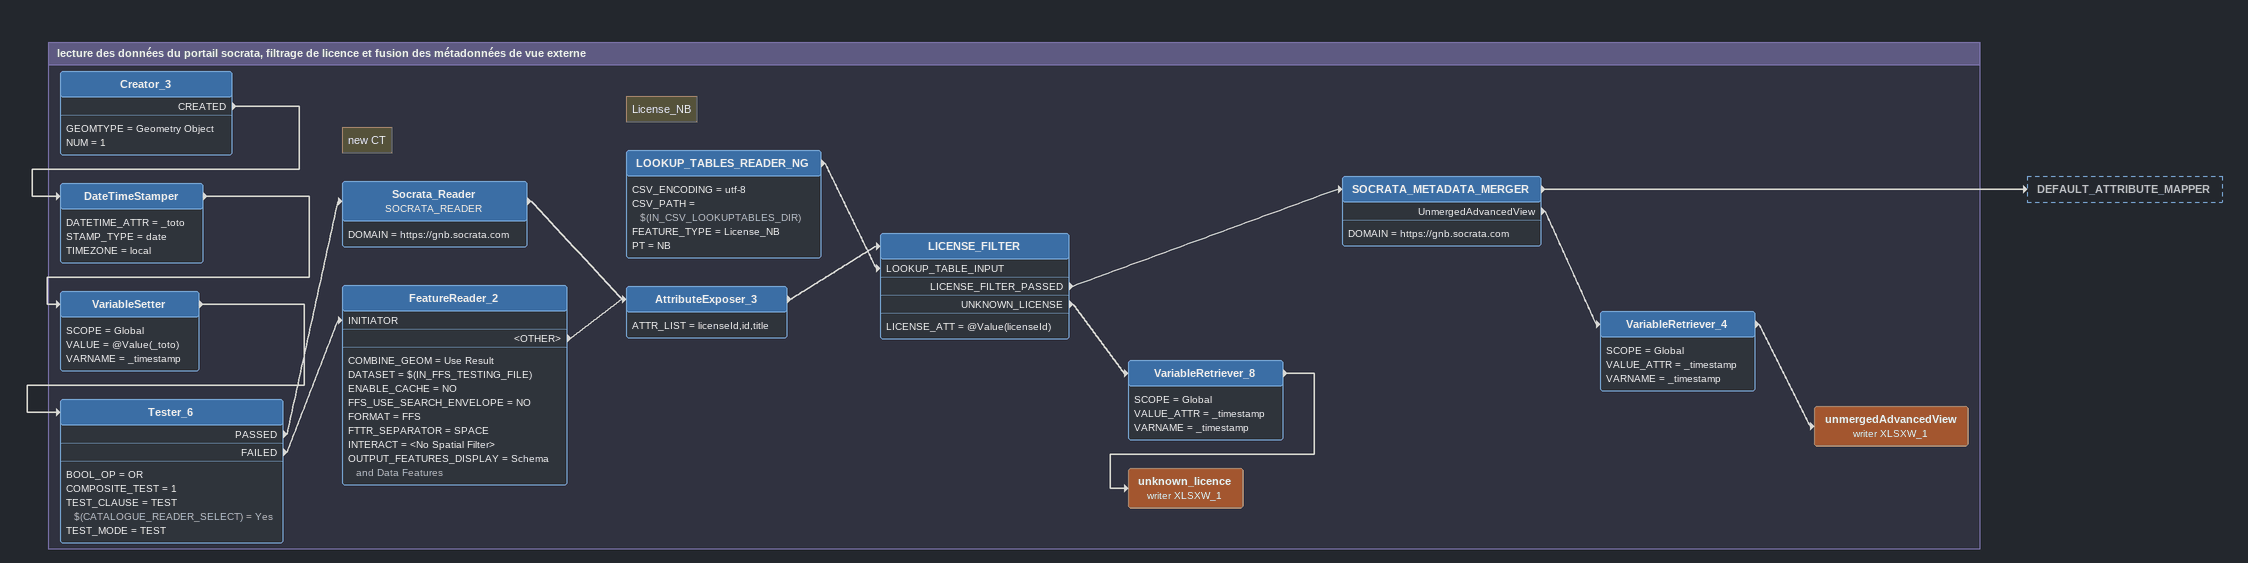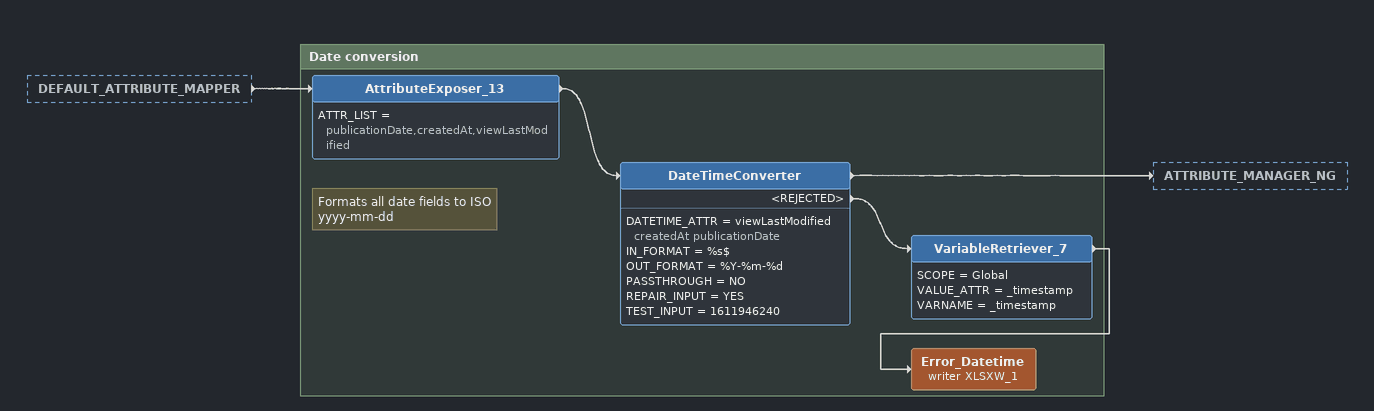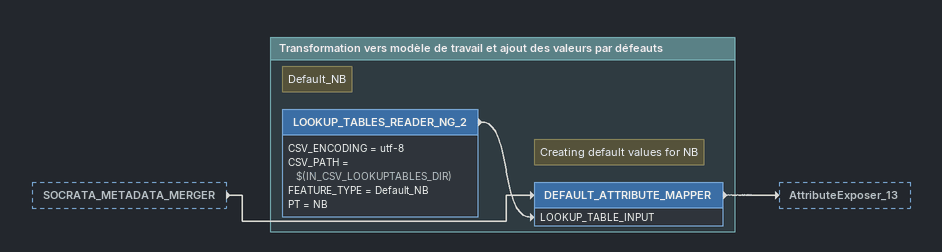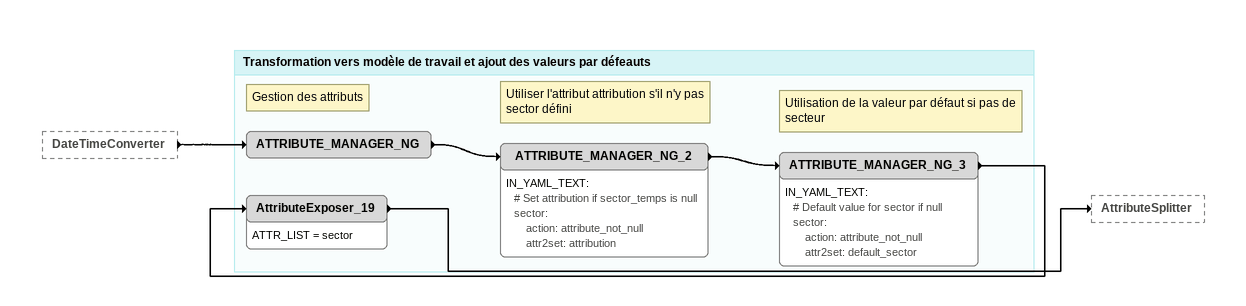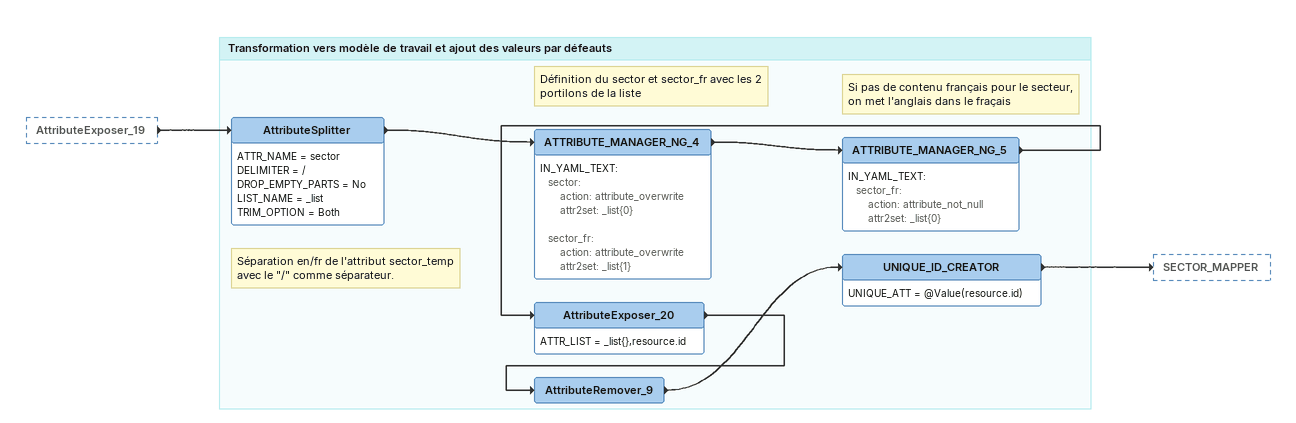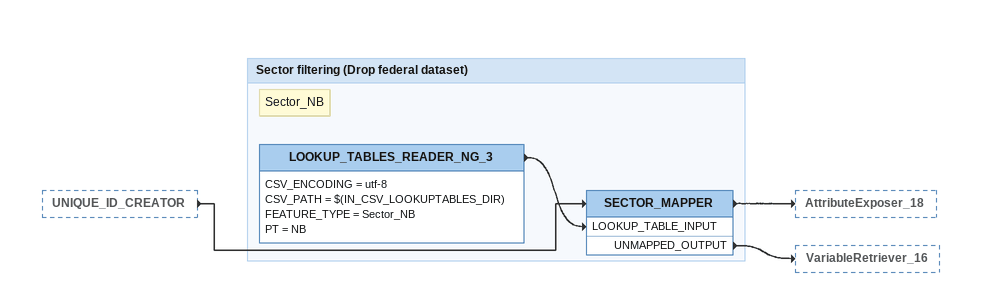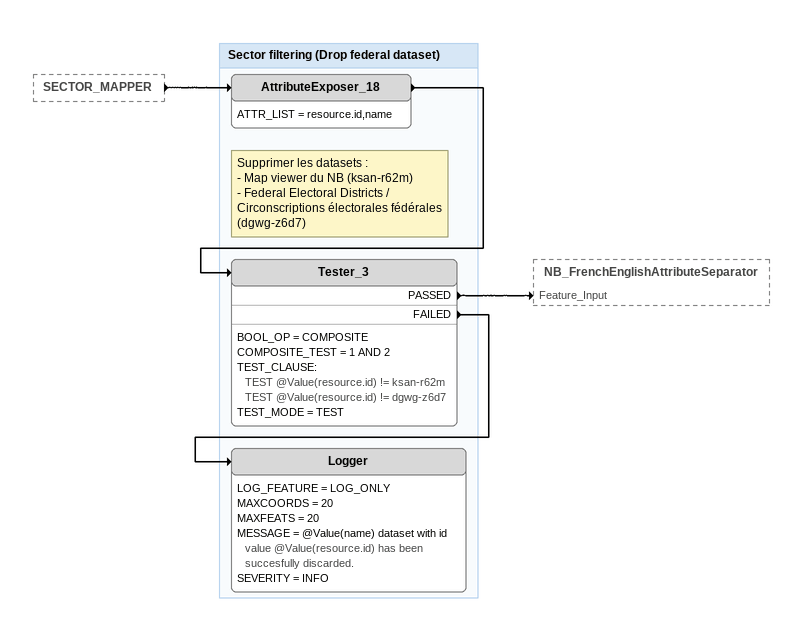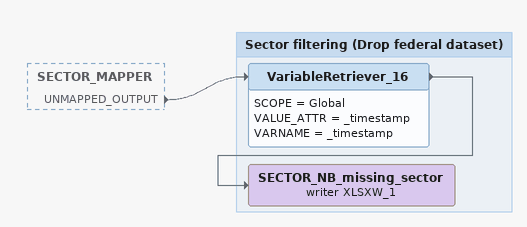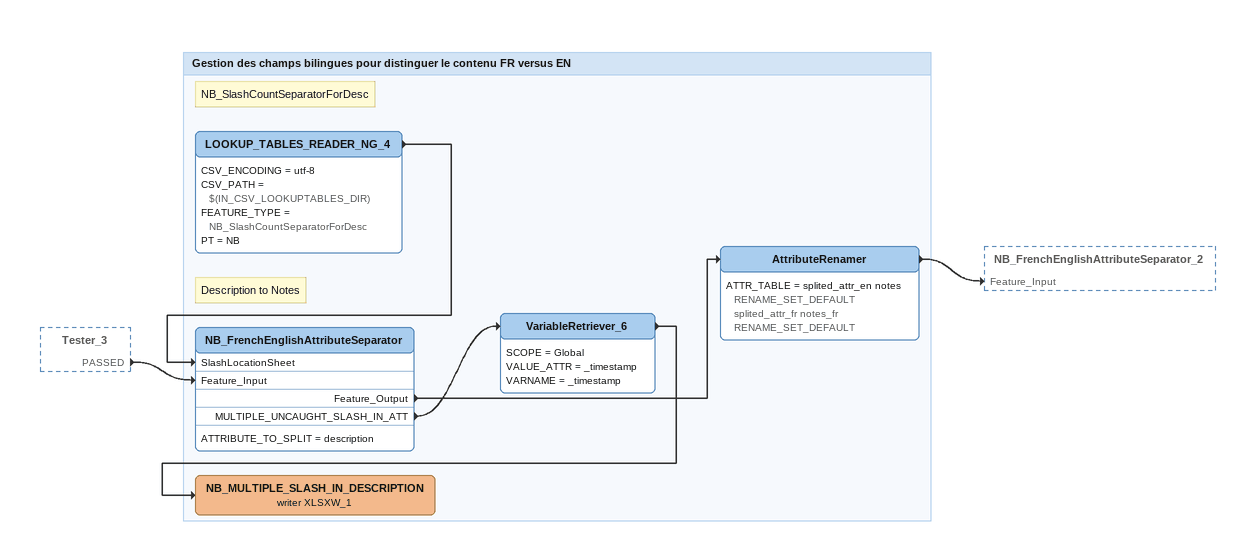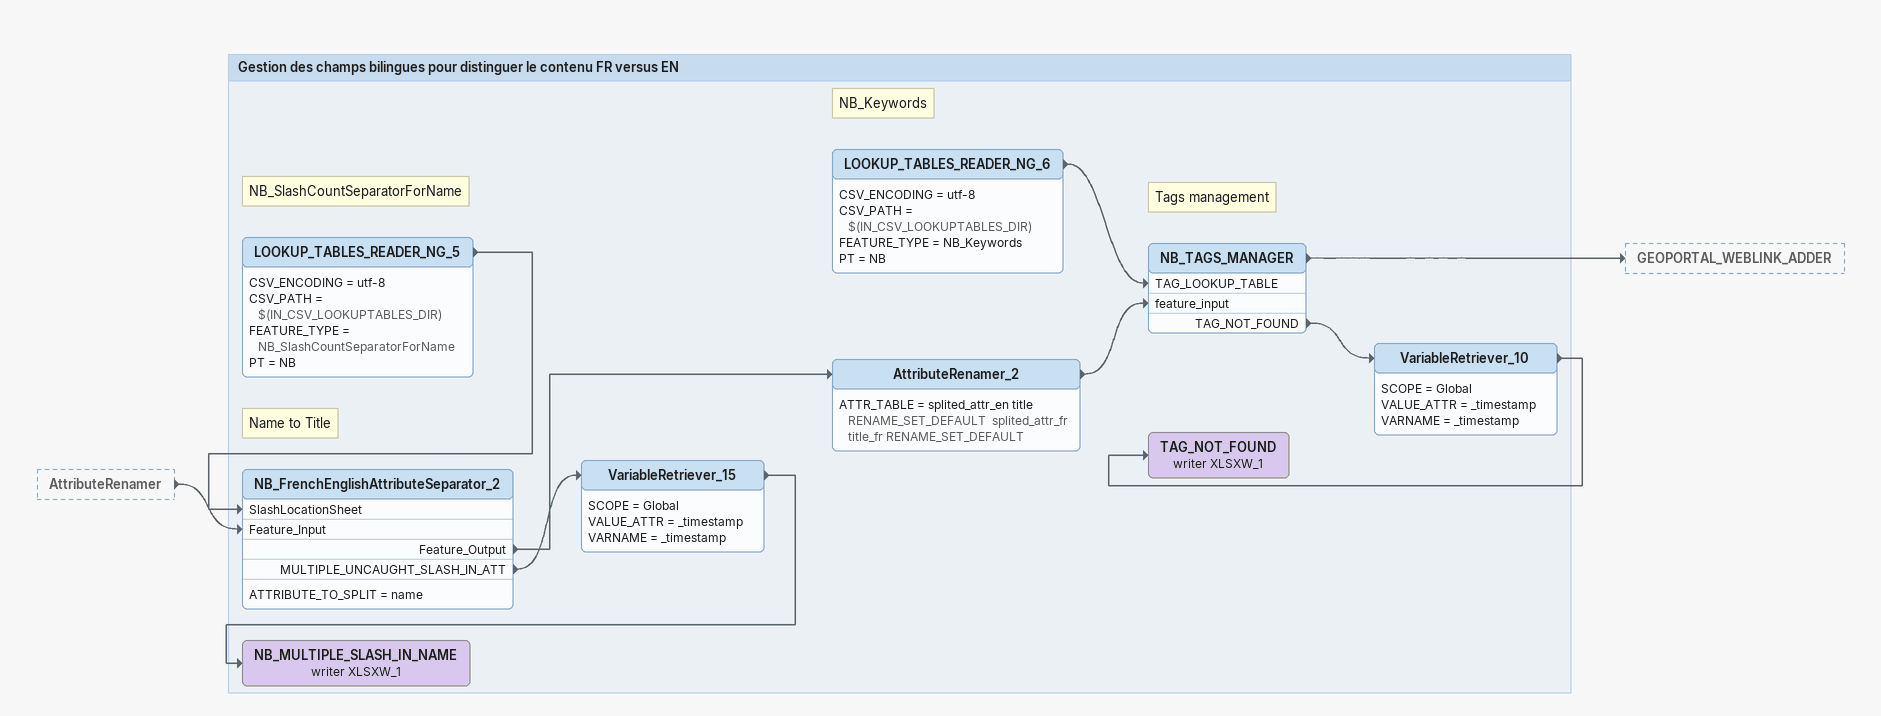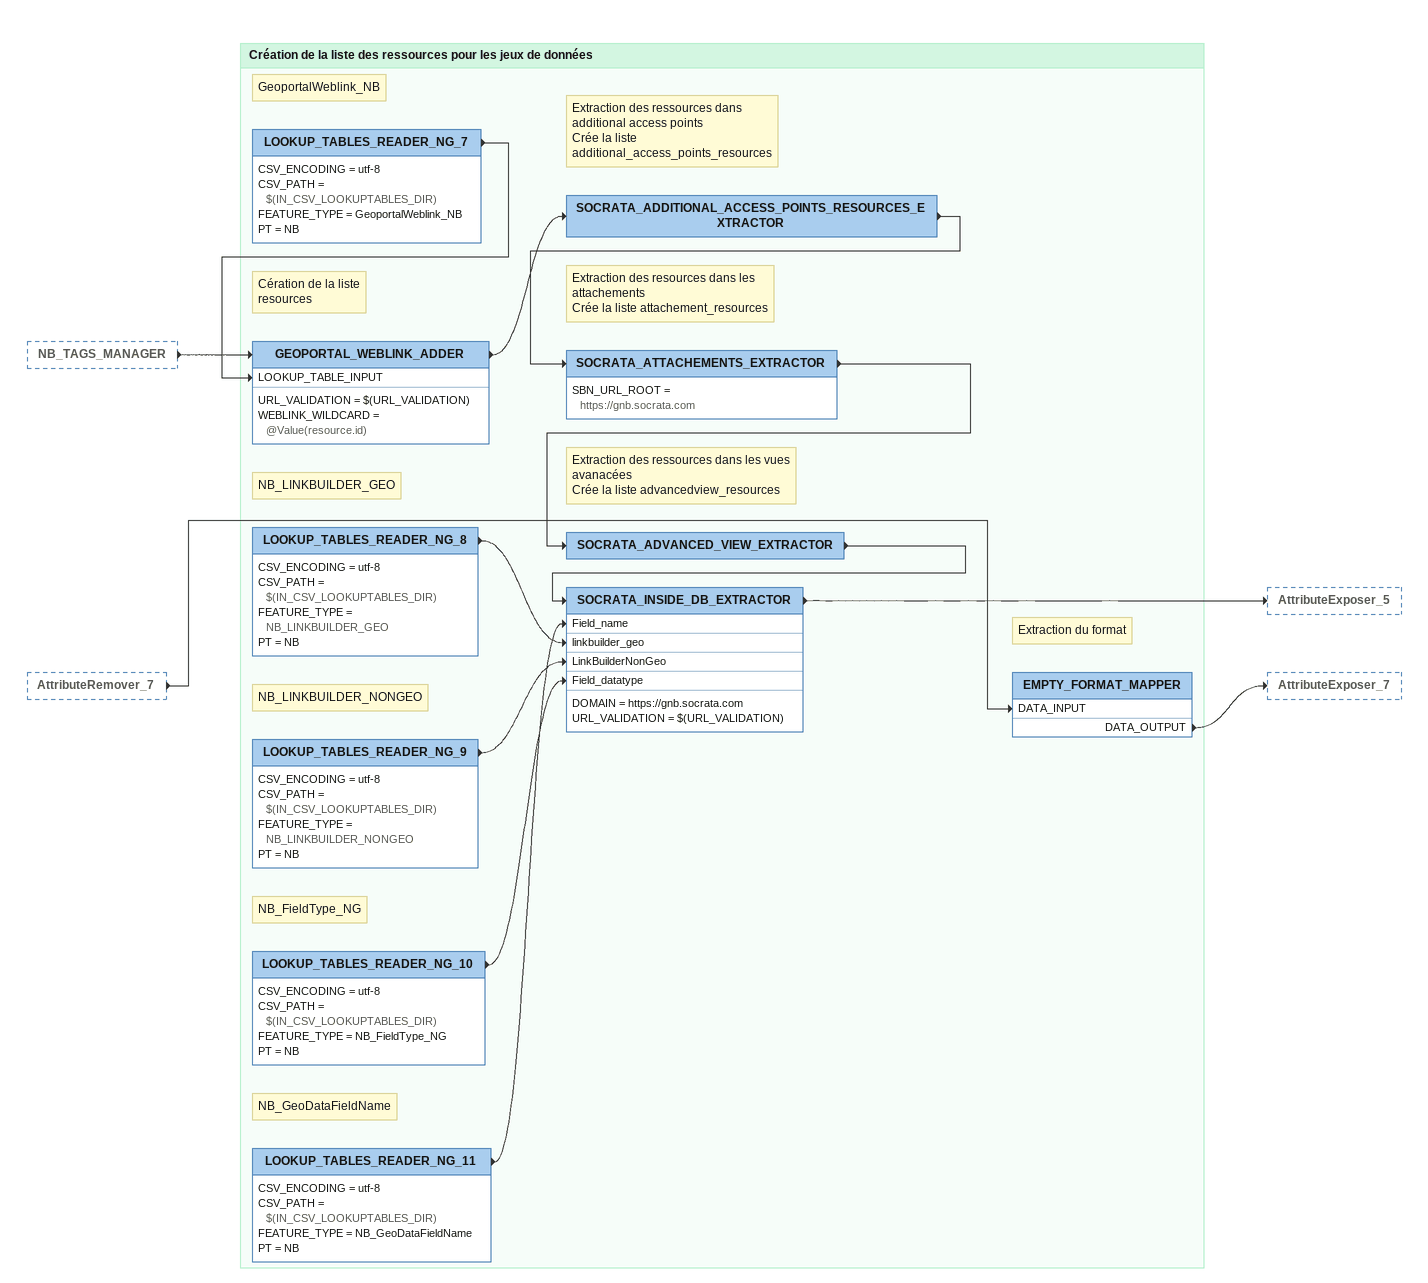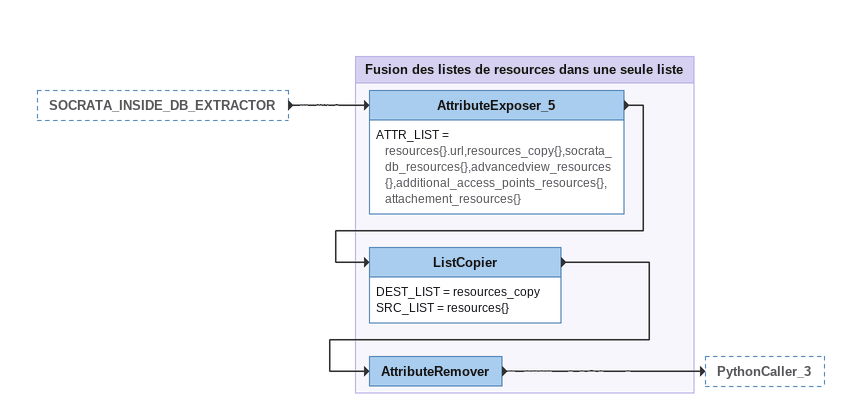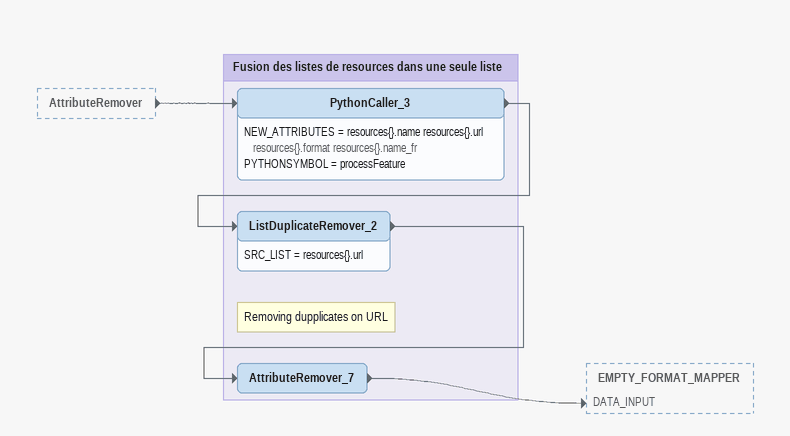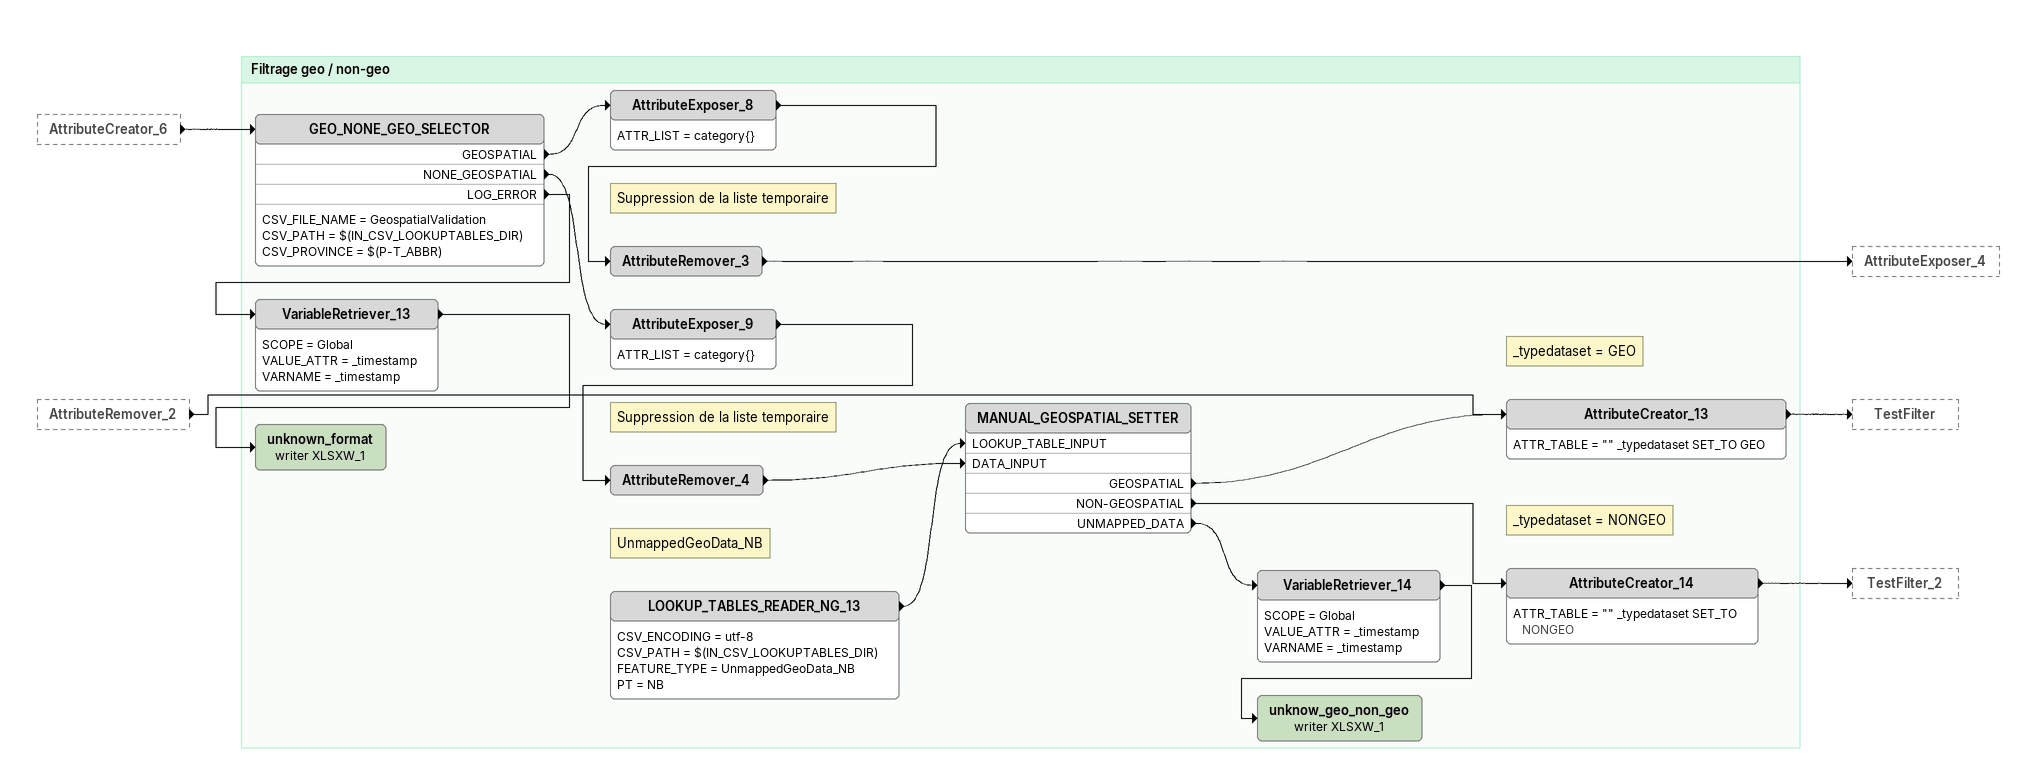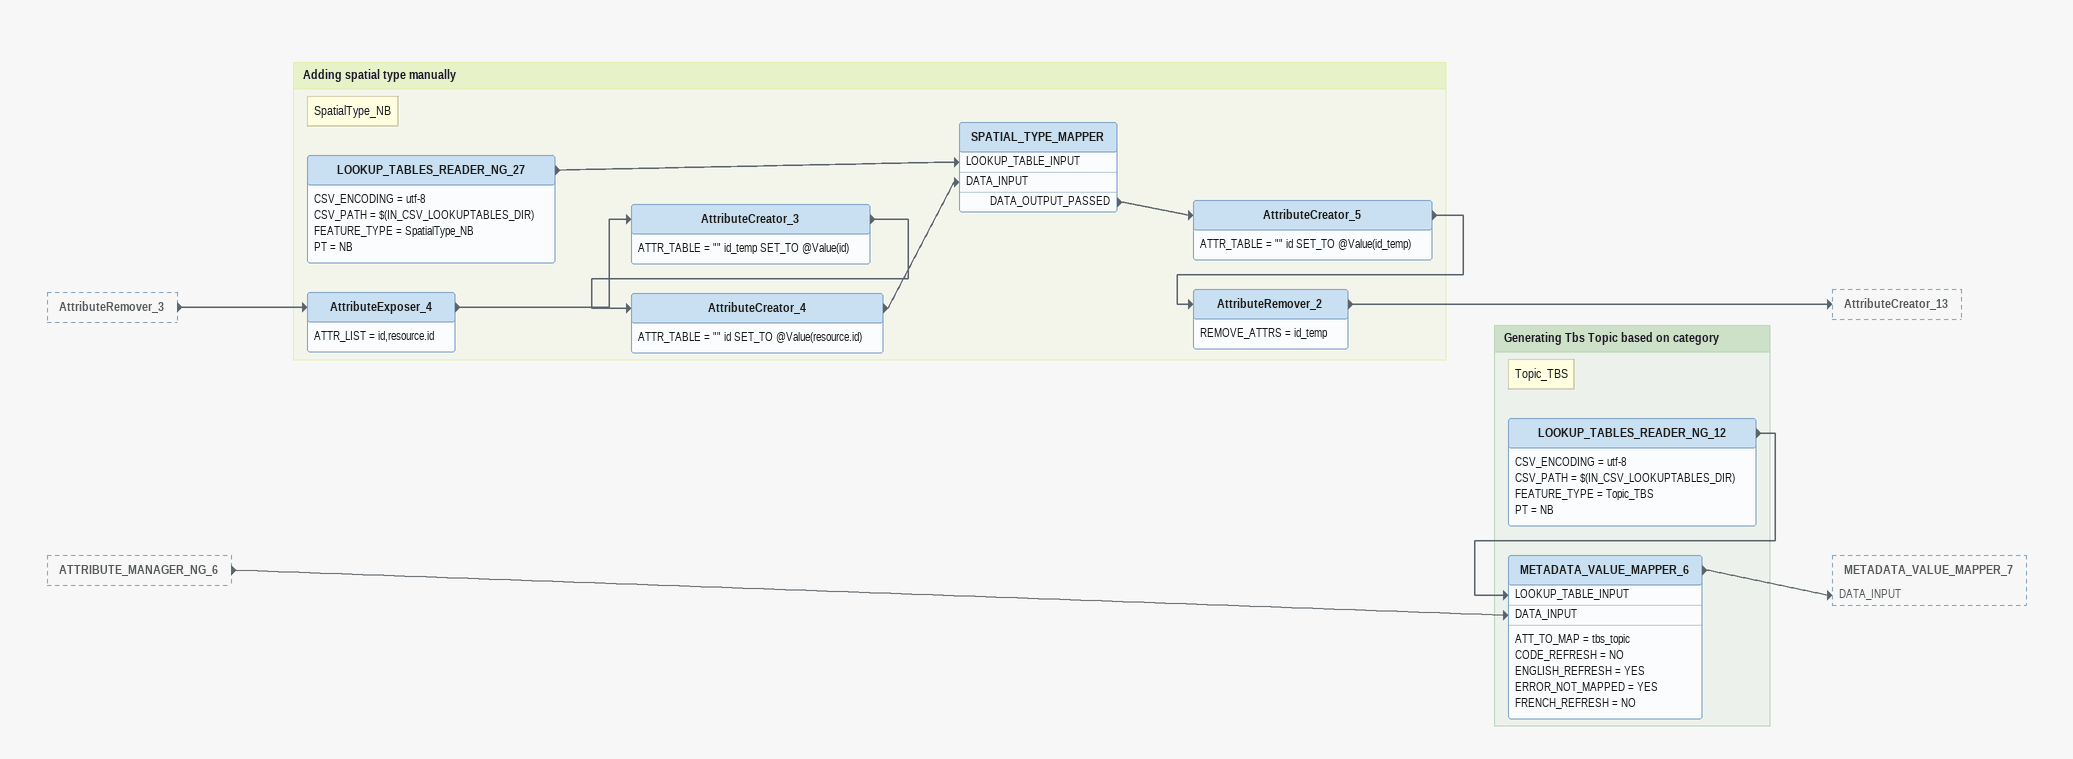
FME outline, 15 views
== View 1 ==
Bookmark: lecture des données du portail socrata, filtrage de licence et fusion des métadonnées de vue externe
Creator_3
    GEOMTYPE = Geometry Object
    NUM = 1
    CREATED -> DateTimeStamper
DateTimeStamper
    DATETIME_ATTR = _toto
    STAMP_TYPE = date
    TIMEZONE = local
    -> VariableSetter
VariableSetter
    SCOPE = Global
    VALUE = @Value(_toto)
    VARNAME = _timestamp
    -> Tester_6
Tester_6
    BOOL_OP = OR
    COMPOSITE_TEST = 1
    TEST_CLAUSE = TEST $(CATALOGUE_READER_SELECT) = Yes
    TEST_MODE = TEST
    PASSED -> Socrata_Reader
    FAILED -> FeatureReader_2 [INITIATOR]
Note: new CT
Socrata_Reader: SOCRATA_READER
    DOMAIN = https://gnb.socrata.com
    -> AttributeExposer_3
FeatureReader_2
    COMBINE_GEOM = Use Result
    DATASET = $(IN_FFS_TESTING_FILE)
    ENABLE_CACHE = NO
    FFS_USE_SEARCH_ENVELOPE = NO
    FORMAT = FFS
    FTTR_SEPARATOR = SPACE
    INTERACT = <No Spatial Filter>
    OUTPUT_FEATURES_DISPLAY = Schema and Data Features
    <OTHER> -> AttributeExposer_3
AttributeExposer_3
    ATTR_LIST = licenseId,id,title
    -> LICENSE_FILTER
Note: License_NB
LOOKUP_TABLES_READER_NG
    CSV_ENCODING = utf-8
    CSV_PATH = $(IN_CSV_LOOKUPTABLES_DIR)
    FEATURE_TYPE = License_NB
    PT = NB
    -> LICENSE_FILTER [LOOKUP_TABLE_INPUT]
LICENSE_FILTER
    LICENSE_ATT = @Value(licenseId)
    LICENSE_FILTER_PASSED -> SOCRATA_METADATA_MERGER
    UNKNOWN_LICENSE -> VariableRetriever_8
SOCRATA_METADATA_MERGER
    DOMAIN = https://gnb.socrata.com
    -> DEFAULT_ATTRIBUTE_MAPPER
    UnmergedAdvancedView -> VariableRetriever_4
VariableRetriever_4
    SCOPE = Global
    VALUE_ATTR = _timestamp
    VARNAME = _timestamp
    -> unmergedAdvancedView (writer XLSXW_1)
unmergedAdvancedView (writer XLSXW_1)
VariableRetriever_8
    SCOPE = Global
    VALUE_ATTR = _timestamp
    VARNAME = _timestamp
    -> unknown_licence (writer XLSXW_1)
unknown_licence (writer XLSXW_1)

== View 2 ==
DEFAULT_ATTRIBUTE_MAPPER [outside]
    -> AttributeExposer_13

Bookmark: Date conversion
AttributeExposer_13
    ATTR_LIST = publicationDate,createdAt,viewLastModified
    -> DateTimeConverter
Note: Formats all date fields to ISO yyyy-mm-dd
DateTimeConverter
    DATETIME_ATTR = viewLastModified createdAt publicationDate
    IN_FORMAT = %s$
    OUT_FORMAT = %Y-%m-%d
    PASSTHROUGH = NO
    REPAIR_INPUT = YES
    TEST_INPUT = 1611946240
    -> ATTRIBUTE_MANAGER_NG
    <REJECTED> -> VariableRetriever_7
VariableRetriever_7
    SCOPE = Global
    VALUE_ATTR = _timestamp
    VARNAME = _timestamp
    -> Error_Datetime (writer XLSXW_1)
Error_Datetime (writer XLSXW_1)

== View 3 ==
SOCRATA_METADATA_MERGER [outside]
    -> DEFAULT_ATTRIBUTE_MAPPER

Bookmark: Transformation vers modèle de travail et ajout des valeurs par défeauts
Note: Default_NB
LOOKUP_TABLES_READER_NG_2
    CSV_ENCODING = utf-8
    CSV_PATH = $(IN_CSV_LOOKUPTABLES_DIR)
    FEATURE_TYPE = Default_NB
    PT = NB
    -> DEFAULT_ATTRIBUTE_MAPPER [LOOKUP_TABLE_INPUT]
Note: Creating default values for NB
DEFAULT_ATTRIBUTE_MAPPER
    -> AttributeExposer_13

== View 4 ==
DateTimeConverter [outside]
    -> ATTRIBUTE_MANAGER_NG

Bookmark: Transformation vers modèle de travail et ajout des valeurs par défeauts
Note: Gestion des attributs
ATTRIBUTE_MANAGER_NG
    -> ATTRIBUTE_MANAGER_NG_2
Note: Utiliser l'attribut attribution s'il n'y pas sector défini
ATTRIBUTE_MANAGER_NG_2
    IN_YAML_TEXT:
      # Set attribution if sector_temps is null
      sector:
          action: attribute_not_null
          attr2set: attribution
    -> ATTRIBUTE_MANAGER_NG_3
Note: Utilisation de la valeur par défaut si pas de secteur
ATTRIBUTE_MANAGER_NG_3
    IN_YAML_TEXT:
      # Default value for sector if null
      sector:
          action: attribute_not_null
          attr2set: default_sector
    -> AttributeExposer_19
AttributeExposer_19
    ATTR_LIST = sector
    -> AttributeSplitter

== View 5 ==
AttributeExposer_19 [outside]
    -> AttributeSplitter

Bookmark: Transformation vers modèle de travail et ajout des valeurs par défeauts
Note: Séparation en/fr de l'attribut sector_temp avec le "/" comme séparateur.
AttributeSplitter
    ATTR_NAME = sector
    DELIMITER = /
    DROP_EMPTY_PARTS = No
    LIST_NAME = _list
    TRIM_OPTION = Both
    -> ATTRIBUTE_MANAGER_NG_4
Note: Définition du sector et sector_fr avec les 2 portilons de la liste
ATTRIBUTE_MANAGER_NG_4
    IN_YAML_TEXT:
      sector:
          action: attribute_overwrite
          attr2set: _list{0}

      sector_fr:
          action: attribute_overwrite
          attr2set: _list{1}
    -> ATTRIBUTE_MANAGER_NG_5
Note: Si pas de contenu français pour le secteur, on met l'anglais dans le fraçais
ATTRIBUTE_MANAGER_NG_5
    IN_YAML_TEXT:
      sector_fr:
          action: attribute_not_null
          attr2set: _list{0}
    -> AttributeExposer_20
AttributeExposer_20
    ATTR_LIST = _list{},resource.id
    -> AttributeRemover_9
AttributeRemover_9
    -> UNIQUE_ID_CREATOR
UNIQUE_ID_CREATOR
    UNIQUE_ATT = @Value(resource.id)
    -> SECTOR_MAPPER

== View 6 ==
UNIQUE_ID_CREATOR [outside]
    -> SECTOR_MAPPER

Bookmark: Sector filtering (Drop federal dataset)
Note: Sector_NB
LOOKUP_TABLES_READER_NG_3
    CSV_ENCODING = utf-8
    CSV_PATH = $(IN_CSV_LOOKUPTABLES_DIR)
    FEATURE_TYPE = Sector_NB
    PT = NB
    -> SECTOR_MAPPER [LOOKUP_TABLE_INPUT]
SECTOR_MAPPER
    -> AttributeExposer_18
    UNMAPPED_OUTPUT -> VariableRetriever_16

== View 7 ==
SECTOR_MAPPER [outside]
    -> AttributeExposer_18

Bookmark: Sector filtering (Drop federal dataset)
AttributeExposer_18
    ATTR_LIST = resource.id,name
    -> Tester_3
Note: Supprimer les datasets : / - Map viewer du NB (ksan-r62m) / - Federal Electoral Districts / Circonscriptions électorales fédérales (dgwg-z6d7)
Tester_3
    BOOL_OP = COMPOSITE
    COMPOSITE_TEST = 1 AND 2
    TEST_CLAUSE:
      TEST @Value(resource.id) != ksan-r62m
      TEST @Value(resource.id) != dgwg-z6d7
    TEST_MODE = TEST
    PASSED -> NB_FrenchEnglishAttributeSeparator [Feature_Input]
    FAILED -> Logger
Logger
    LOG_FEATURE = LOG_ONLY
    MAXCOORDS = 20
    MAXFEATS = 20
    MESSAGE = @Value(name) dataset with id value @Value(resource.id) has been succesfully discarded.
    SEVERITY = INFO

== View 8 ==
SECTOR_MAPPER [outside]
    UNMAPPED_OUTPUT -> VariableRetriever_16

Bookmark: Sector filtering (Drop federal dataset)
VariableRetriever_16
    SCOPE = Global
    VALUE_ATTR = _timestamp
    VARNAME = _timestamp
    -> SECTOR_NB_missing_sector (writer XLSXW_1)
SECTOR_NB_missing_sector (writer XLSXW_1)

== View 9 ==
Tester_3 [outside]
    PASSED -> NB_FrenchEnglishAttributeSeparator [Feature_Input]

Bookmark: Gestion des champs bilingues pour distinguer le contenu FR versus EN
Note: NB_SlashCountSeparatorForDesc
LOOKUP_TABLES_READER_NG_4
    CSV_ENCODING = utf-8
    CSV_PATH = $(IN_CSV_LOOKUPTABLES_DIR)
    FEATURE_TYPE = NB_SlashCountSeparatorForDesc
    PT = NB
    -> NB_FrenchEnglishAttributeSeparator [SlashLocationSheet]
Note: Description to Notes
NB_FrenchEnglishAttributeSeparator
    ATTRIBUTE_TO_SPLIT = description
    Feature_Output -> AttributeRenamer
    MULTIPLE_UNCAUGHT_SLASH_IN_ATT -> VariableRetriever_6
AttributeRenamer
    ATTR_TABLE = splited_attr_en notes RENAME_SET_DEFAULT  splited_attr_fr notes_fr RENAME_SET_DEFAULT
    -> NB_FrenchEnglishAttributeSeparator_2 [Feature_Input]
VariableRetriever_6
    SCOPE = Global
    VALUE_ATTR = _timestamp
    VARNAME = _timestamp
    -> NB_MULTIPLE_SLASH_IN_DESCRIPTION (writer XLSXW_1)
NB_MULTIPLE_SLASH_IN_DESCRIPTION (writer XLSXW_1)

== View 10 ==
AttributeRenamer [outside]
    -> NB_FrenchEnglishAttributeSeparator_2 [Feature_Input]

Bookmark: Gestion des champs bilingues pour distinguer le contenu FR versus EN
Note: NB_SlashCountSeparatorForName
LOOKUP_TABLES_READER_NG_5
    CSV_ENCODING = utf-8
    CSV_PATH = $(IN_CSV_LOOKUPTABLES_DIR)
    FEATURE_TYPE = NB_SlashCountSeparatorForName
    PT = NB
    -> NB_FrenchEnglishAttributeSeparator_2 [SlashLocationSheet]
Note: Name to Title
NB_FrenchEnglishAttributeSeparator_2
    ATTRIBUTE_TO_SPLIT = name
    Feature_Output -> AttributeRenamer_2
    MULTIPLE_UNCAUGHT_SLASH_IN_ATT -> VariableRetriever_15
AttributeRenamer_2
    ATTR_TABLE = splited_attr_en title RENAME_SET_DEFAULT  splited_attr_fr title_fr RENAME_SET_DEFAULT
    -> NB_TAGS_MANAGER [feature_input]
VariableRetriever_15
    SCOPE = Global
    VALUE_ATTR = _timestamp
    VARNAME = _timestamp
    -> NB_MULTIPLE_SLASH_IN_NAME (writer XLSXW_1)
NB_MULTIPLE_SLASH_IN_NAME (writer XLSXW_1)
Note: NB_Keywords
LOOKUP_TABLES_READER_NG_6
    CSV_ENCODING = utf-8
    CSV_PATH = $(IN_CSV_LOOKUPTABLES_DIR)
    FEATURE_TYPE = NB_Keywords
    PT = NB
    -> NB_TAGS_MANAGER [TAG_LOOKUP_TABLE]
Note: Tags management
NB_TAGS_MANAGER
    -> GEOPORTAL_WEBLINK_ADDER
    TAG_NOT_FOUND -> VariableRetriever_10
VariableRetriever_10
    SCOPE = Global
    VALUE_ATTR = _timestamp
    VARNAME = _timestamp
    -> TAG_NOT_FOUND (writer XLSXW_1)
TAG_NOT_FOUND (writer XLSXW_1)

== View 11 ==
NB_TAGS_MANAGER [outside]
    -> GEOPORTAL_WEBLINK_ADDER
AttributeRemover_7 [outside]
    -> EMPTY_FORMAT_MAPPER [DATA_INPUT]

Bookmark: Création de la liste des ressources pour les jeux de données
Note: GeoportalWeblink_NB
LOOKUP_TABLES_READER_NG_7
    CSV_ENCODING = utf-8
    CSV_PATH = $(IN_CSV_LOOKUPTABLES_DIR)
    FEATURE_TYPE = GeoportalWeblink_NB
    PT = NB
    -> GEOPORTAL_WEBLINK_ADDER [LOOKUP_TABLE_INPUT]
Note: Cération de la liste / resources
GEOPORTAL_WEBLINK_ADDER
    URL_VALIDATION = $(URL_VALIDATION)
    WEBLINK_WILDCARD = @Value(resource.id)
    -> SOCRATA_ADDITIONAL_ACCESS_POINTS_RESOURCES_EXTRACTOR
Note: Extraction des ressources dans additional access points / Crée la liste / additional_access_points_resources
SOCRATA_ADDITIONAL_ACCESS_POINTS_RESOURCES_EXTRACTOR
    -> SOCRATA_ATTACHEMENTS_EXTRACTOR
Note: Extraction des resources dans les attachements / Crée la liste attachement_resources
SOCRATA_ATTACHEMENTS_EXTRACTOR
    SBN_URL_ROOT = https://gnb.socrata.com
    -> SOCRATA_ADVANCED_VIEW_EXTRACTOR
Note: Extraction des ressources dans les vues avanacées / Crée la liste advancedview_resources
SOCRATA_ADVANCED_VIEW_EXTRACTOR
    -> SOCRATA_INSIDE_DB_EXTRACTOR
Note: NB_LINKBUILDER_GEO
LOOKUP_TABLES_READER_NG_8
    CSV_ENCODING = utf-8
    CSV_PATH = $(IN_CSV_LOOKUPTABLES_DIR)
    FEATURE_TYPE = NB_LINKBUILDER_GEO
    PT = NB
    -> SOCRATA_INSIDE_DB_EXTRACTOR [linkbuilder_geo]
Note: NB_LINKBUILDER_NONGEO
LOOKUP_TABLES_READER_NG_9
    CSV_ENCODING = utf-8
    CSV_PATH = $(IN_CSV_LOOKUPTABLES_DIR)
    FEATURE_TYPE = NB_LINKBUILDER_NONGEO
    PT = NB
    -> SOCRATA_INSIDE_DB_EXTRACTOR [LinkBuilderNonGeo]
Note: NB_FieldType_NG
LOOKUP_TABLES_READER_NG_10
    CSV_ENCODING = utf-8
    CSV_PATH = $(IN_CSV_LOOKUPTABLES_DIR)
    FEATURE_TYPE = NB_FieldType_NG
    PT = NB
    -> SOCRATA_INSIDE_DB_EXTRACTOR [Field_datatype]
Note: NB_GeoDataFieldName
LOOKUP_TABLES_READER_NG_11
    CSV_ENCODING = utf-8
    CSV_PATH = $(IN_CSV_LOOKUPTABLES_DIR)
    FEATURE_TYPE = NB_GeoDataFieldName
    PT = NB
    -> SOCRATA_INSIDE_DB_EXTRACTOR [Field_name]
SOCRATA_INSIDE_DB_EXTRACTOR
    DOMAIN = https://gnb.socrata.com
    URL_VALIDATION = $(URL_VALIDATION)
    -> AttributeExposer_5
Note: Extraction du format
EMPTY_FORMAT_MAPPER
    DATA_OUTPUT -> AttributeExposer_7

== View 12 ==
SOCRATA_INSIDE_DB_EXTRACTOR [outside]
    -> AttributeExposer_5

Bookmark: Fusion des listes de resources dans une seule liste
AttributeExposer_5
    ATTR_LIST = resources{}.url,resources_copy{},socrata_db_resources{},advancedview_resources{},additional_access_points_resources{},attachement_resources{}
    -> ListCopier
ListCopier
    DEST_LIST = resources_copy
    SRC_LIST = resources{}
    -> AttributeRemover
AttributeRemover
    -> PythonCaller_3

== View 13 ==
AttributeRemover [outside]
    -> PythonCaller_3

Bookmark: Fusion des listes de resources dans une seule liste
PythonCaller_3
    NEW_ATTRIBUTES = resources{}.name resources{}.url resources{}.format resources{}.name_fr
    PYTHONSYMBOL = processFeature
    -> ListDuplicateRemover_2
Note: Removing dupplicates on URL
ListDuplicateRemover_2
    SRC_LIST = resources{}.url
    -> AttributeRemover_7
AttributeRemover_7
    -> EMPTY_FORMAT_MAPPER [DATA_INPUT]

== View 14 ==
AttributeCreator_6 [outside]
    -> GEO_NONE_GEO_SELECTOR
AttributeRemover_2 [outside]
    -> AttributeCreator_13

Bookmark: Filtrage geo / non-geo
GEO_NONE_GEO_SELECTOR
    CSV_FILE_NAME = GeospatialValidation
    CSV_PATH = $(IN_CSV_LOOKUPTABLES_DIR)
    CSV_PROVINCE = $(P-T_ABBR)
    GEOSPATIAL -> AttributeExposer_8
    NONE_GEOSPATIAL -> AttributeExposer_9
    LOG_ERROR -> VariableRetriever_13
AttributeExposer_8
    ATTR_LIST = category{}
    -> AttributeRemover_3
Note: Suppression de la liste temporaire
AttributeRemover_3
    -> AttributeExposer_4
VariableRetriever_13
    SCOPE = Global
    VALUE_ATTR = _timestamp
    VARNAME = _timestamp
    -> unknown_format (writer XLSXW_1)
unknown_format (writer XLSXW_1)
AttributeExposer_9
    ATTR_LIST = category{}
    -> AttributeRemover_4
Note: Suppression de la liste temporaire
AttributeRemover_4
    -> MANUAL_GEOSPATIAL_SETTER [DATA_INPUT]
Note: UnmappedGeoData_NB
LOOKUP_TABLES_READER_NG_13
    CSV_ENCODING = utf-8
    CSV_PATH = $(IN_CSV_LOOKUPTABLES_DIR)
    FEATURE_TYPE = UnmappedGeoData_NB
    PT = NB
    -> MANUAL_GEOSPATIAL_SETTER [LOOKUP_TABLE_INPUT]
MANUAL_GEOSPATIAL_SETTER
    GEOSPATIAL -> AttributeCreator_13
    NON-GEOSPATIAL -> AttributeCreator_14
    UNMAPPED_DATA -> VariableRetriever_14
Note: _typedataset = NONGEO
AttributeCreator_14
    ATTR_TABLE = "" _typedataset SET_TO NONGEO
    -> TestFilter_2
VariableRetriever_14
    SCOPE = Global
    VALUE_ATTR = _timestamp
    VARNAME = _timestamp
    -> unknow_geo_non_geo (writer XLSXW_1)
unknow_geo_non_geo (writer XLSXW_1)
Note: _typedataset = GEO
AttributeCreator_13
    ATTR_TABLE = "" _typedataset SET_TO GEO
    -> TestFilter

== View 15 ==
AttributeRemover_3 [outside]
    -> AttributeExposer_4
ATTRIBUTE_MANAGER_NG_6 [outside]
    -> METADATA_VALUE_MAPPER_6 [DATA_INPUT]

Bookmark: Adding spatial type manually
AttributeExposer_4
    ATTR_LIST = id,resource.id
    -> AttributeCreator_3
AttributeCreator_3
    ATTR_TABLE = "" id_temp SET_TO @Value(id)
    -> AttributeCreator_4
AttributeCreator_4
    ATTR_TABLE = "" id SET_TO @Value(resource.id)
    -> SPATIAL_TYPE_MAPPER [DATA_INPUT]
Note: SpatialType_NB
LOOKUP_TABLES_READER_NG_27
    CSV_ENCODING = utf-8
    CSV_PATH = $(IN_CSV_LOOKUPTABLES_DIR)
    FEATURE_TYPE = SpatialType_NB
    PT = NB
    -> SPATIAL_TYPE_MAPPER [LOOKUP_TABLE_INPUT]
SPATIAL_TYPE_MAPPER
    DATA_OUTPUT_PASSED -> AttributeCreator_5
AttributeCreator_5
    ATTR_TABLE = "" id SET_TO @Value(id_temp)
    -> AttributeRemover_2
AttributeRemover_2
    REMOVE_ATTRS = id_temp
    -> AttributeCreator_13

Bookmark: Generating Tbs Topic based on category
Note: Topic_TBS
LOOKUP_TABLES_READER_NG_12
    CSV_ENCODING = utf-8
    CSV_PATH = $(IN_CSV_LOOKUPTABLES_DIR)
    FEATURE_TYPE = Topic_TBS
    PT = NB
    -> METADATA_VALUE_MAPPER_6 [LOOKUP_TABLE_INPUT]
METADATA_VALUE_MAPPER_6
    ATT_TO_MAP = tbs_topic
    CODE_REFRESH = NO
    ENGLISH_REFRESH = YES
    ERROR_NOT_MAPPED = YES
    FRENCH_REFRESH = NO
    -> METADATA_VALUE_MAPPER_7 [DATA_INPUT]
